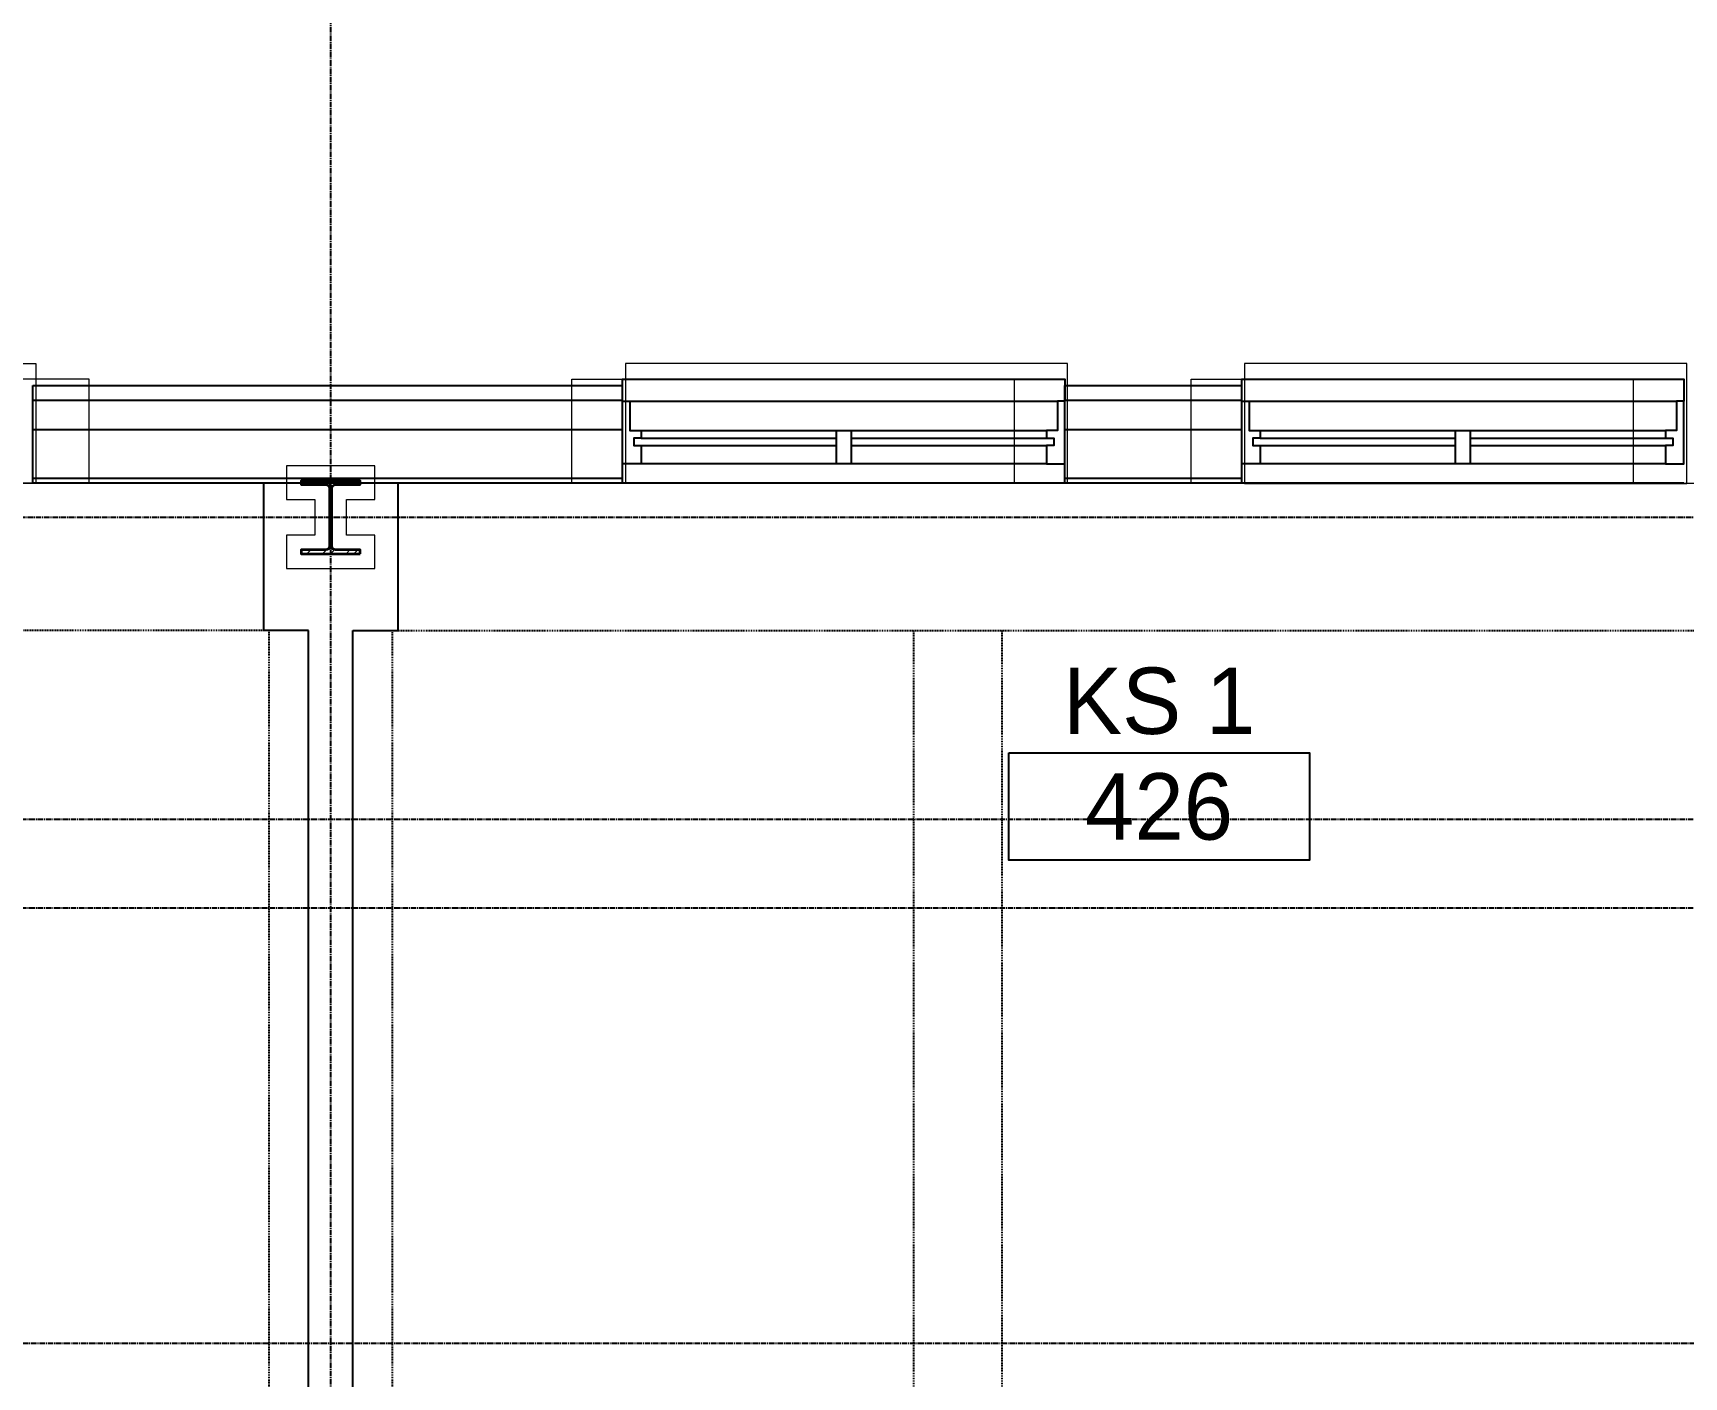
# Model space of a CAD drawing. Header units: inches. Extents: x -6955 to 13123, y -1334 to 3701.
# Drawn here: x 11618.7 to 11842.7, y 1849 to 2031.3 of the extents above; entities that cross this region are included whole.
import ezdxf
from ezdxf.enums import TextEntityAlignment as Align

# ---------------------------------------------------------------- set-up
doc = ezdxf.new("R2010")
doc.units = ezdxf.units.IN
doc.header["$MEASUREMENT"] = 0
doc.linetypes.add('CENTER2', pattern=[1.125, 0.75, -0.125, 0.125, -0.125])
doc.linetypes.add('HIDDEN2', pattern=[0.1875, 0.125, -0.0625])
for name, color, linetype, lineweight in [('A-Detl-Hatch', 1, 'Continuous', 18), ('A-Detl-Wide', 2, 'Continuous', 35), ('S-Detl-Hatch', 1, 'Continuous', 18)]:
    doc.layers.add(name, color=color, linetype=linetype, lineweight=lineweight)
for name, color, linetype in [('A-Flor-Soffit', 6, 'HIDDEN2'), ('A-Glaz', 7, 'Continuous'), ('A-Glaz-Sill', 8, 'Continuous'), ('A-Grid(SmallScale)', 11, 'CENTER2'), ('A-Tag-Rm(Scale)', 7, 'Continuous'), ('A-Wall-Full', 7, 'Continuous'), ('A-Wall-Hatch', 15, 'Continuous'), ('S-Grid-Iden', 7, 'Continuous')]:
    doc.layers.add(name, color=color, linetype=linetype)
doc.layers.add('G-Anno-Nplt', color=140, linetype='Continuous', lineweight=18, plot=False)

# ---------------------------------------------------------------- blocks, each defined once
blk = doc.blocks.new('EXTERIOR WINDOW 4')
at = {"layer": 'A-Glaz'}
for p, q in [((3139.62, -8499), (3194.62, -8499)), ((3139.62, -8500), (3166.12, -8500)), ((3168.12, -8500), (3194.62, -8500)), ((3139.62, -8501), (3166.12, -8501)), ((3168.12, -8501), (3194.62, -8501))]:
    blk.add_line(p, q, dxfattribs=at)
for points in [[(3139.62, -8501), (3139.62, -8503.5), (3137.12, -8503.5), (3137.12, -8495), (3138.12, -8495), (3138.12, -8499), (3139.62, -8499), (3139.62, -8500), (3138.62, -8500), (3138.62, -8501), (3139.62, -8501)], [(3194.62, -8501), (3194.62, -8503.5), (3197.12, -8503.5), (3197.12, -8495), (3196.12, -8495), (3196.12, -8499), (3194.62, -8499), (3194.62, -8500), (3195.62, -8500), (3195.62, -8501), (3194.62, -8501)]]:
    blk.add_lwpolyline(points, dxfattribs=at)
blk.add_lwpolyline([(3168.12, -8503.5), (3166.12, -8503.5), (3166.12, -8499), (3168.12, -8499)], close=True, dxfattribs=at)
at = {"layer": 'A-Glaz-Sill'}
for p, q in [((3138.12, -8495), (3196.12, -8495)), ((3194.62, -8503.5), (3139.62, -8503.5)), ((3197.12, -8506.13), (3137.12, -8506.13))]:
    blk.add_line(p, q, dxfattribs=at)
blk.add_lwpolyline([(3137.12, -8495), (3137.12, -8492), (3197.12, -8492), (3197.12, -8495)], dxfattribs=at)
blk = doc.blocks.new('4TH FLOOR CORE & SHELL')
at = {"layer": 'A-Wall-Full'}
for p, q in [((4408.12, -14574.87), (4488.12, -14574.87)), ((4408.12, -14588.12), (4408.12, -14574.87)), ((4488.12, -14588.12), (4488.12, -14574.87)), ((4548.12, -14574.87), (4572.12, -14574.87)), ((4548.12, -14588.12), (4548.12, -14574.87)), ((4572.12, -14588.12), (4572.12, -14574.87)), ((4488.12, -14588.12), (4408.12, -14588.12)), ((4572.12, -14588.12), (4548.12, -14588.12))]:
    blk.add_line(p, q, dxfattribs=at)
at = {"layer": 'A-Wall-Hatch'}
for p, q in [((4408.12, -14576.87), (4488.12, -14576.87)), ((4548.12, -14576.87), (4572.12, -14576.87)), ((4488.12, -14580.87), (4408.12, -14580.87)), ((4572.12, -14580.87), (4548.12, -14580.87)), ((4488.12, -14587.5), (4408.12, -14587.5)), ((4572.12, -14587.5), (4548.12, -14587.5))]:
    blk.add_line(p, q, dxfattribs=at)
for p in [(1351, -6082), (1435, -6082)]:
    blk.add_blockref('EXTERIOR WINDOW 4', p)
blk = doc.blocks.new('*U24')
at = {"layer": 'A-Detl-Hatch'}
h = blk.add_hatch(dxfattribs=at)
h.set_pattern_fill('ANSI32', color=256, scale=6, style=0)
h.set_pattern_definition([(45, (0, -4.96), (-1.591, 1.591), []), (45, (1.0607, -4.96), (-1.591, 1.591), [])])
edge = h.paths.add_edge_path()
edge.add_line((3.9925, -9.92), (3.9925, -9.39))
edge.add_line((3.9925, -9.39), (0.6575, -9.39))
edge.add_arc((0.6575, -8.89), 0.5, 180, 270, ccw=False)
edge.add_line((0.1575, -8.89), (0.1575, -1.03))
edge.add_arc((0.6575, -1.03), 0.5, 90, 180, ccw=False)
edge.add_line((0.6575, -0.53), (3.9925, -0.53))
edge.add_line((3.9925, -0.53), (3.9925, 0))
edge.add_line((3.9925, 0), (-3.9925, 0))
edge.add_line((-3.9925, 0), (-3.9925, -0.53))
edge.add_line((-3.9925, -0.53), (-0.6575, -0.53))
edge.add_arc((-0.6575, -1.03), 0.5, 0, 90, ccw=False)
edge.add_line((-0.1575, -1.03), (-0.1575, -8.89))
edge.add_arc((-0.6575, -8.89), 0.5, -90, 0, ccw=False)
edge.add_line((-0.6575, -9.39), (-3.9925, -9.39))
edge.add_line((-3.9925, -9.39), (-3.9925, -9.92))
edge.add_line((-3.9925, -9.92), (3.9925, -9.92))
at = {"color": 0, "linetype": 'ByBlock'}
blk.add_lwpolyline([(3.9925, -9.92), (3.9925, -9.39), (0.6575, -9.39, -0.41421356), (0.1575, -8.89), (0.1575, -1.03, -0.41421356), (0.6575, -0.53), (3.9925, -0.53), (3.9925, 0), (-3.9925, 0), (-3.9925, -0.53), (-0.6575, -0.53, -0.41421356), (-0.1575, -1.03), (-0.1575, -8.89, -0.41421356), (-0.6575, -9.39), (-3.9925, -9.39), (-3.9925, -9.92)], format="xyb", close=True, dxfattribs=at)
blk = doc.blocks.new('w10x39')
at = {"layer": 'S-Detl-Hatch'}
blk.add_lwpolyline([(13843.55, -7311.37), (13843.55, -7306.84), (13839.72, -7306.84), (13839.72, -7301.98), (13843.55, -7301.98), (13843.55, -7297.45), (13831.57, -7297.45), (13831.57, -7301.98), (13835.4, -7301.98), (13835.4, -7306.84), (13831.57, -7306.84), (13831.57, -7311.37)], close=True, dxfattribs=at)
at = {"layer": 'A-Detl-Wide'}
blk.add_blockref('*U24', (13837.56, -7299.45), dxfattribs=at)
blk = doc.blocks.new('King Studio 1')
at = {"layer": 'A-Flor-Soffit'}
for p, q in [((8.36, 260.64), (8.36, 146.75)), ((9.12, 260.64), (188.88, 260.64)), ((79.12, 146.75), (79.12, 260.64)), ((91.12, 146.75), (91.12, 260.64))]:
    blk.add_line(p, q, dxfattribs=at)
at = {"layer": 'A-Wall-Full'}
for p, q in [((9.12, 280.62), (9.12, 260.64)), ((3, 146.75), (3, 260.64)), ((3, 260.64), (9.12, 260.64))]:
    blk.add_line(p, q, dxfattribs=at)
at = {"layer": 'G-Anno-Nplt'}
blk.add_line((9.12, 280.62), (215.02, 280.62), dxfattribs=at)
for points in [[(40, 280.62), (100, 280.62), (100, 296.87), (40, 296.87)], [(124, 280.59), (184, 280.59), (184, 296.87), (124, 296.87)], [(32.75, 294.75), (92.75, 294.75), (92.75, 280.62), (32.75, 280.62)], [(116.75, 294.75), (176.75, 294.75), (176.75, 280.62), (116.75, 280.62)]]:
    blk.add_lwpolyline(points, close=True, dxfattribs=at)
blk = doc.blocks.new('Rm Tag')
blk.add_lwpolyline([(-0.2124, 0.0759), (0.2124, 0.0759), (0.2124, -0.0759), (-0.2124, -0.0759)], close=True)
for p in [(0, 0.2858), (0, 0.1493), (0, 0)]:
    blk.add_attdef('XXX', text='', height=0.0938).set_placement(p, align=Align.MIDDLE_CENTER)

msp = doc.modelspace()

# ---------------------------------------------------------------- linework, layer by layer
at = {"layer": 'A-Grid(SmallScale)'}
for p, q in [((11659.0336, 3132.3201), (11659.0336, 1223.6428)), ((9315.0336, 1965.5773), (13123.0336, 1965.5773)), ((13123.0336, 1912.5773), (9315.0336, 1912.5773)), ((9339.1484, 1853.5773), (13123.0336, 1853.5773))]:
    msp.add_line(p, q, dxfattribs=at)
msp.add_lwpolyline([(13123.0336, 1924.5773), (9335.7211, 1924.5773), (9328.1586, 1939.8898), (9281.3813, 1939.8898)], dxfattribs=at)

# ---------------------------------------------------------------- block references
for name, p in [('4TH FLOOR CORE & SHELL', (7210.5342, 16558.3273)), ('King Studio 1', (11659.0336, 1689.5773))]:
    msp.add_blockref(name, p)
at = {"xscale": -1}
msp.add_blockref('King Studio 1', (11659.0336, 1689.5773), dxfattribs=at)
at = {"layer": 'A-Tag-Rm(Scale)'}
ref = msp.add_blockref('Rm Tag', (11771.4389, 1926.3581), dxfattribs=dict(at, xscale=96, yscale=96, zscale=96))
ref.add_attrib('XXX', 'KS 1', dxfattribs={"layer": '0', "height": 9}).set_placement((11771.4389, 1940.6891), align=Align.MIDDLE_CENTER)
ref.add_attrib('XXX', '426', dxfattribs={"layer": '0', "height": 9}).set_placement((11771.4389, 1926.3581), align=Align.MIDDLE_CENTER)
at = {"layer": 'S-Grid-Iden'}
msp.add_blockref('w10x39', (-2178.5264, 9269.9865), dxfattribs=at)

doc.saveas('drawing.dxf')
